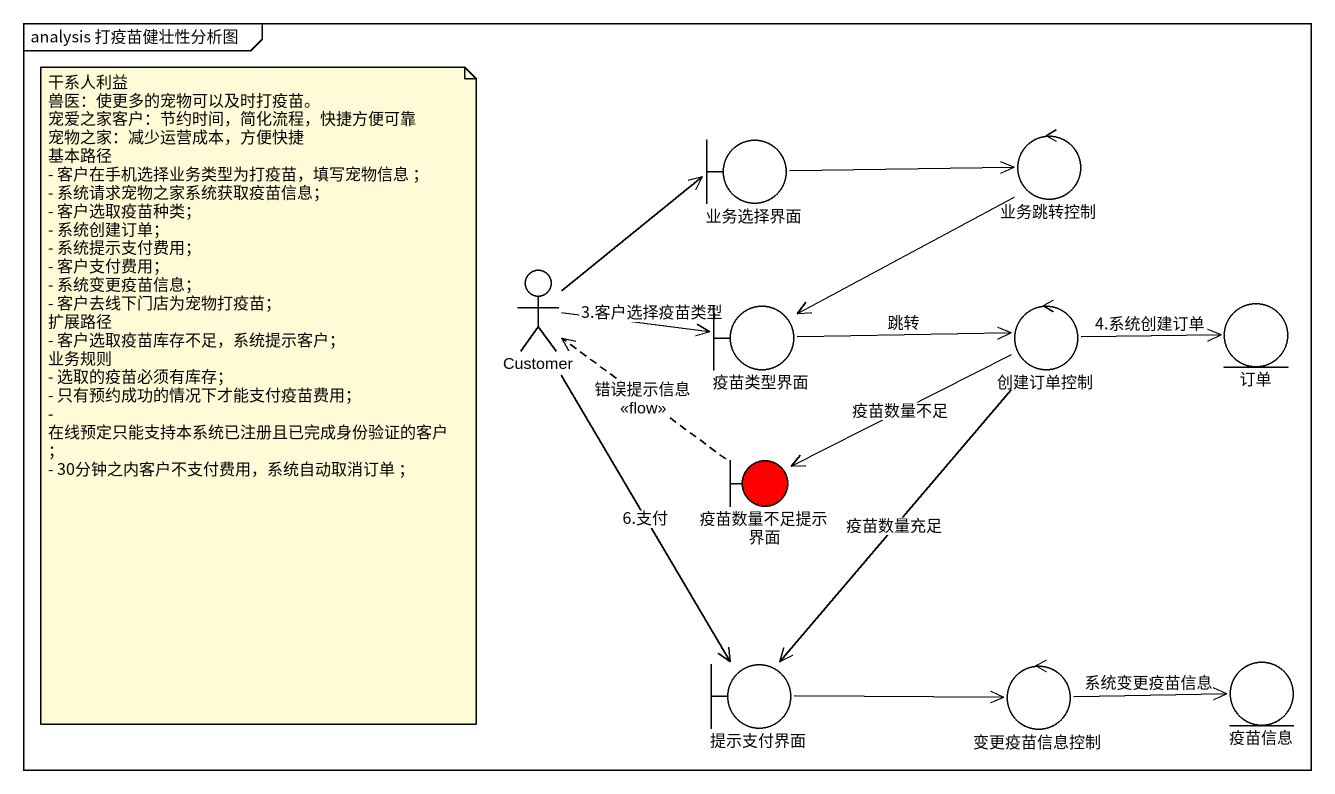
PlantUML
@startuml
mainframe analysis 打疫苗健壮性分析图
boundary 业务选择界面
control 业务跳转控制
actor Customer
boundary 疫苗类型界面
control 创建订单控制
entity 订单
boundary 疫苗数量不足提示界面 #FF0000
boundary 提示支付界面
control 变更疫苗信息控制
entity 疫苗信息
业务选择界面 -right-> 业务跳转控制
业务跳转控制 -left-> 疫苗类型界面
Customer -up-> 业务选择界面
Customer -right-> 疫苗类型界面 : 3.客户选择疫苗类型
Customer --> 提示支付界面 : 6.支付
疫苗类型界面 -right-> 创建订单控制 : 跳转
创建订单控制 -right-> 订单 : 4.系统创建订单
创建订单控制 -left-> 疫苗数量不足提示界面 : 疫苗数量不足
创建订单控制 --> 提示支付界面 : 疫苗数量充足
疫苗数量不足提示界面 .up.> Customer : 错误提示信息\n<<flow>>
提示支付界面 -right-> 变更疫苗信息控制
变更疫苗信息控制 -right-> 疫苗信息 : 系统变更疫苗信息
note as N1
  干系人利益
  兽医：使更多的宠物可以及时打疫苗。
  宠爱之家客户：节约时间，简化流程，快捷方便可靠
  宠物之家：减少运营成本，方便快捷
  基本路径
  - 客户在手机选择业务类型为打疫苗，填写宠物信息 ；
  - 系统请求宠物之家系统获取疫苗信息；
  - 客户选取疫苗种类；
  - 系统创建订单；
  - 系统提示支付费用；
  - 客户支付费用；
  - 系统变更疫苗信息；
  - 客户去线下门店为宠物打疫苗；
  扩展路径
  - 客户选取疫苗库存不足，系统提示客户；
  业务规则
  - 选取的疫苗必须有库存；
  - 只有预约成功的情况下才能支付疫苗费用；
  - 在线预定只能支持本系统已注册且已完成身份验证的客户；
  - 30分钟之内客户不支付费用，系统自动取消订单 ；
end note
@enduml
